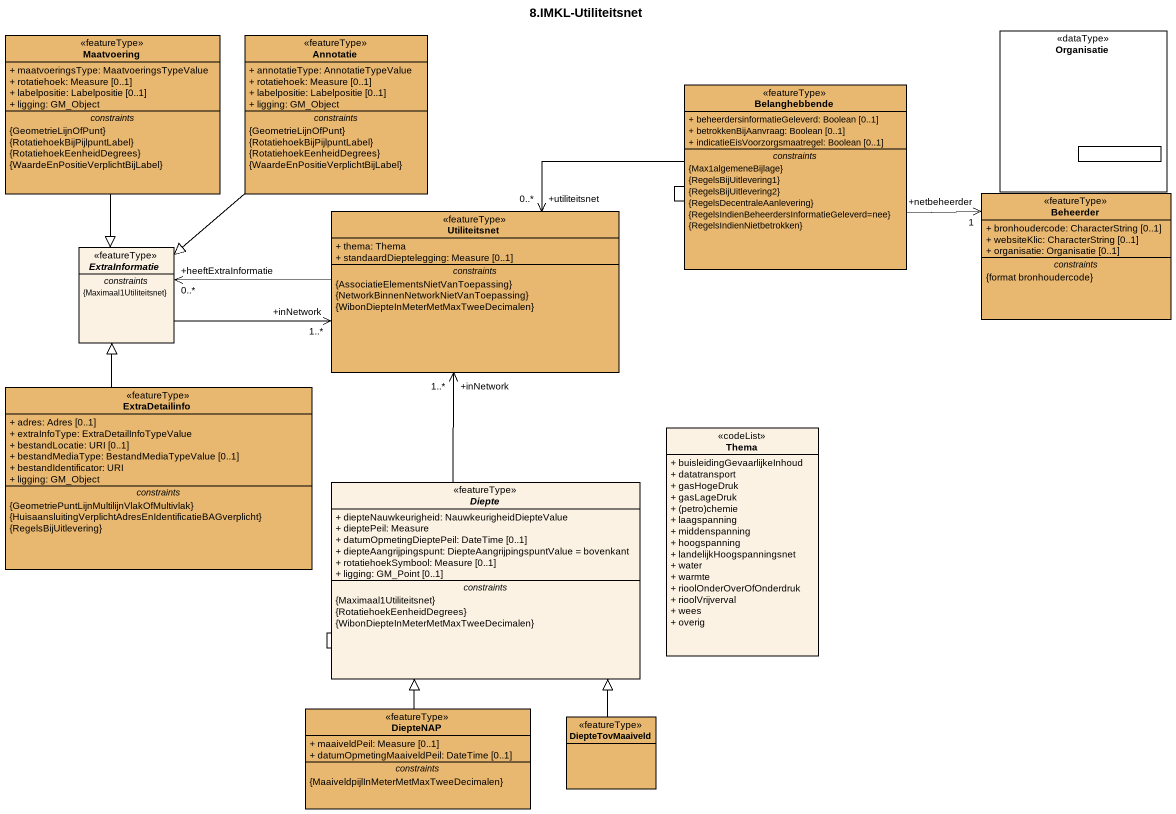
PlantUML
@startuml
title 8.IMKL-Utiliteitsnet
allowmixing
hide circle
hide empty members
skinparam classAttributeIconSize 0
class Maatvoering <<featureType>> #E9B870 {
  + maatvoeringsType: MaatvoeringsTypeValue
  + rotatiehoek: Measure [0..1]
  + labelpositie: Labelpositie [0..1]
  + ligging: GM_Object
  -- constraints --
  {GeometrieLijnOfPunt}
  {RotatiehoekBijPijlpuntLabel}
  {RotatiehoekEenheidDegrees}
  {WaardeEnPositieVerplichtBijLabel}
}
class Annotatie <<featureType>> #E9B870 {
  + annotatieType: AnnotatieTypeValue
  + rotatiehoek: Measure [0..1]
  + labelpositie: Labelpositie [0..1]
  + ligging: GM_Object
  -- constraints --
  {GeometrieLijnOfPunt}
  {RotatiehoekBijPijlpuntLabel}
  {RotatiehoekEenheidDegrees}
  {WaardeEnPositieVerplichtBijLabel}
}
rectangle Organisatie <<dataType>> {
  rectangle " " as rectangle1
}
class Belanghebbende <<featureType>> #E9B870 {
  + beheerdersinformatieGeleverd: Boolean [0..1]
  + betrokkenBijAanvraag: Boolean [0..1]
  + indicatieEisVoorzorgsmaatregel: Boolean [0..1]
  -- constraints --
  {Max1algemeneBijlage}
  {RegelsBijUitlevering1}
  {RegelsBijUitlevering2}
  {RegelsDecentraleAanlevering}
  {RegelsIndienBeheerdersInformatieGeleverd=nee}
  {RegelsIndienNietbetrokken}
}
class Utiliteitsnet <<featureType>> #E9B870 {
  + thema: Thema
  + standaardDieptelegging: Measure [0..1]
  -- constraints --
  {AssociatieElementsNietVanToepassing}
  {NetworkBinnenNetworkNietVanToepassing}
  {WibonDiepteInMeterMetMaxTweeDecimalen}
}
rectangle " " as rectangle2
class Beheerder <<featureType>> #E9B870 {
  + bronhoudercode: CharacterString [0..1]
  + websiteKlic: CharacterString [0..1]
  + organisatie: Organisatie [0..1]
  -- constraints --
  {format bronhoudercode}
}
abstract class ExtraInformatie <<featureType>> {
  -- constraints --
  {Maximaal1Utiliteitsnet}
}
class ExtraDetailinfo <<featureType>> #E9B870 {
  + adres: Adres [0..1]
  + extraInfoType: ExtraDetailInfoTypeValue
  + bestandLocatie: URI [0..1]
  + bestandMediaType: BestandMediaTypeValue [0..1]
  + bestandIdentificator: URI
  + ligging: GM_Object
  -- constraints --
  {GeometriePuntLijnMultilijnVlakOfMultivlak}
  {HuisaansluitingVerplichtAdresEnIdentificatieBAGverplicht}
  {RegelsBijUitlevering}
}
class Thema <<codeList>> {
  + buisleidingGevaarlijkeInhoud
  + datatransport
  + gasHogeDruk
  + gasLageDruk
  {field} + (petro)chemie
  + laagspanning
  + middenspanning
  + hoogspanning
  + landelijkHoogspanningsnet
  + water
  + warmte
  + rioolOnderOverOfOnderdruk
  + rioolVrijverval
  + wees
  + overig
}
abstract class Diepte <<featureType>> #FCF2E3 {
  + diepteNauwkeurigheid: NauwkeurigheidDiepteValue
  + dieptePeil: Measure
  + datumOpmetingDieptePeil: DateTime [0..1]
  + diepteAangrijpingspunt: DiepteAangrijpingspuntValue = bovenkant
  + rotatiehoekSymbool: Measure [0..1]
  + ligging: GM_Point [0..1]
  -- constraints --
  {Maximaal1Utiliteitsnet}
  {RotatiehoekEenheidDegrees}
  {WibonDiepteInMeterMetMaxTweeDecimalen}
}
rectangle " " as rectangle3
class DiepteNAP <<featureType>> #E9B870 {
  + maaiveldPeil: Measure [0..1]
  + datumOpmetingMaaiveldPeil: DateTime [0..1]
  -- constraints --
  {MaaiveldpijlInMeterMetMaxTweeDecimalen}
}
class DiepteTovMaaiveld <<featureType>> #E9B870
Maatvoering --|> ExtraInformatie
Annotatie --|> ExtraInformatie
Belanghebbende -left-> "+utiliteitsnet\n0..*" Utiliteitsnet
Belanghebbende -right-> "+netbeheerder\n1" Beheerder
Utiliteitsnet -left-> "+heeftExtraInformatie\n0..*" ExtraInformatie
ExtraInformatie -right-> "+inNetwork\n1..*" Utiliteitsnet
ExtraDetailinfo -up-|> ExtraInformatie
Diepte -up-> "+inNetwork\n1..*" Utiliteitsnet
DiepteNAP -up-|> Diepte
DiepteTovMaaiveld -up-|> Diepte
@enduml
